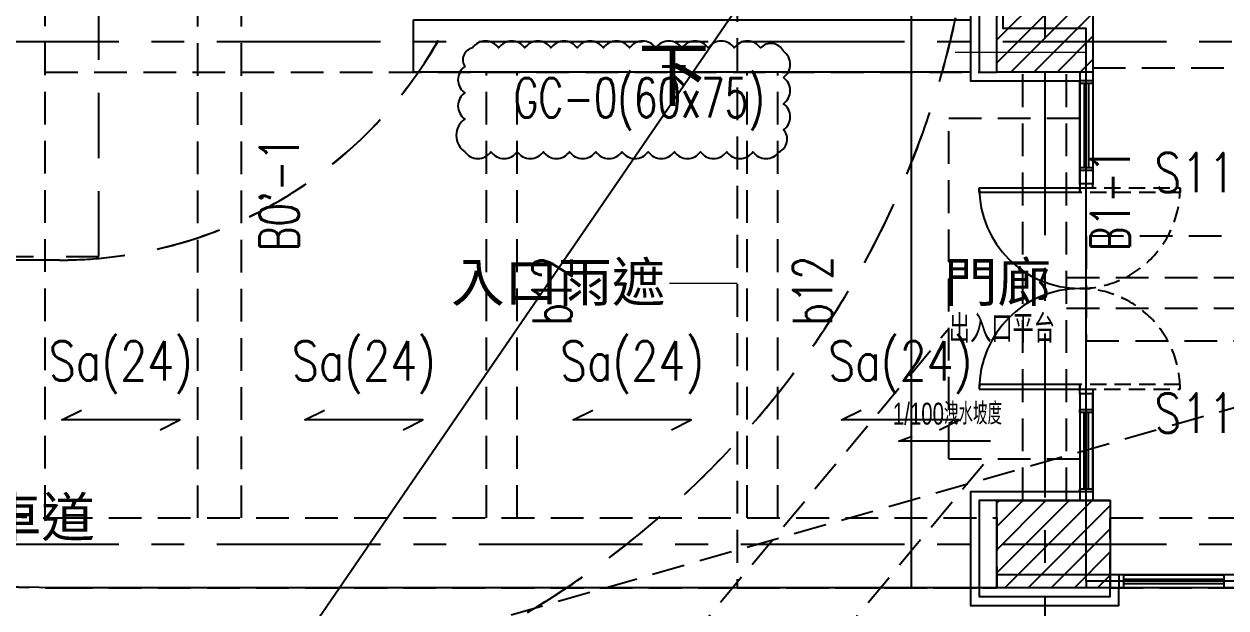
# Model space of a CAD drawing. Header units: millimetres. Extents: x -3377 to 119122, y -22007 to 15479.
# Drawn here: x 26851 to 28228, y 921 to 1589 of the extents above; entities that cross this region are included whole.
import ezdxf
from ezdxf import colors
from ezdxf.entities.mleader import LeaderData, LeaderLine
from ezdxf.enums import TextEntityAlignment as Align
from ezdxf.math import Vec2, Vec3
from ezdxf.xclip import XClip

# ---------------------------------------------------------------- set-up
doc = ezdxf.new("R2010")
doc.units = ezdxf.units.MM
doc.header["$LTSCALE"] = 150
doc.header["$MEASUREMENT"] = 0
for name, pattern in [('CENTER', [2, 1.25, -0.25, 0.25, -0.25]), ('HIDDEN', [0.375, 0.25, -0.125]), ('HIDDEN2', [0.1875, 0.125, -0.0625]), ('HIDDENX2', [0.75, 0.5, -0.25])]:
    doc.linetypes.add(name, pattern=pattern)
doc.layers.get('0').update_dxf_attribs({"plot": 0})
for name, color, linetype in [('A-10-OTHER', 7, 'Continuous'), ('COL', 1, 'Continuous'), ('E-TXT', 7, 'Continuous'), ('FIN', 5, 'Continuous'), ('HATCH', 5, 'Continuous'), ('OPEN', 4, 'Continuous'), ('S-COL', 7, 'Continuous'), ('S-COLB', 4, 'HIDDEN'), ('S-CONCB', 4, 'HIDDEN'), ('S-GRID', 1, 'CENTER'), ('S-HATCH-COL', 13, 'Continuous'), ('S-HATCH-CONCWALL', 161, 'Continuous'), ('S-RAMP', 201, 'Continuous'), ('S-RCBMB', 3, 'HIDDEN'), ('S-RCBMG', 2, 'HIDDEN'), ('S-SLAB', 5, 'Continuous'), ('S-SLABT', 2, 'Continuous'), ('S-TEXTB', 3, 'Continuous'), ('S-TEXTG', 2, 'Continuous'), ('TEXT', 2, 'Continuous'), ('TITLE', 6, 'Continuous'), ('WALL', 2, 'Continuous')]:
    doc.layers.add(name, color=color, linetype=linetype)
for name, color, linetype, plot in [('AREA', 3, 'Continuous', False), ('S-ARCH', 252, 'Continuous', False), ('S-CLOUD_20220217(結構依建築圖2022-0216修改)', 4, 'Continuous', False)]:
    doc.layers.add(name, color=color, linetype=linetype, plot=plot)
doc.layers.add('text-3', color=3, linetype='Continuous', lineweight=13)
doc.styles.add('3E', font='simplex.shx', dxfattribs={"width": 0.8, "height": 45, "bigfont": 'dayus.shx'})
doc.styles.add('CHINESET', font='c2.shx', dxfattribs={"bigfont": 'china.shx'})
doc.styles.add('CS4', font='romans.shx', dxfattribs={"width": 0.7, "height": 45, "bigfont": 'lsp.shx'})
doc.styles.add('HH', font='')
doc.styles.add('LSP', font='SIMPLEX.shx', dxfattribs={"width": 0.8, "bigfont": 'lsp.shx'})
doc.styles.get('HH').set_extended_font_data('Microsoft JhengHei')

# ---------------------------------------------------------------- blocks, each defined once
blk = doc.blocks.new('LINE')
at = {"layer": 'S-GRID'}
for points in [[(-8310.87, -244.9), (-8310.87, -3085.91)], [(-11059.11, -2310.91), (-4810.87, -2310.91)], [(-11059.11, -2885.91), (-4810.87, -2885.91)]]:
    blk.add_lwpolyline(points, dxfattribs=at)
blk = doc.blocks.new('CONC')
blk.add_lwpolyline([(-8365.9, -2935.9), (-9439.2, -2935.9, -1.434028), (-8706.2, -945.9), (-8365.9, -945.9), (-8365.9, -1025.9), (-8736.3, -1025.9, 1.455344), (-9439.2, -2855.9), (-8365.9, -2855.9), (-8365.9, -2935.9)], format="xyb")
blk.add_lwpolyline([(-8235.9, -2855.9), (-7480.9, -2855.9), (-7480.9, -2935.9), (-8235.9, -2935.9)], close=True)
blk = doc.blocks.new('COL(1F)')
for points in [[(-8365.9, -2245.9), (-8255.9, -2245.9), (-8255.9, -2345.9), (-8365.9, -2345.9)], [(-8365.9, -2835.9), (-8235.9, -2835.9), (-8235.9, -2935.9), (-8365.9, -2935.9)]]:
    blk.add_lwpolyline(points, close=True)
blk = doc.blocks.new('RAMP(1F)')
at = {"linetype": 'HIDDENX2'}
blk.add_line((-9439.2, -2560.9), (-9994.2, -2560.9), dxfattribs=at)
for points in [[(-9439.2, -3110.9, 0.410137), (-8389.3, -2075.5), (-8389.2, -1805.9, 0.18614), (-8661.1, -1100.9, 0.18614)], [(-9439.2, -2560.9, 0.408359), (-8939.3, -2070.9), (-8939.2, -1805.8, 0.335975), (-9303.9, -1324.6)]]:
    blk.add_lwpolyline(points, format="xyb", dxfattribs=at)
at = {"linetype": 'Continuous', "style": 'CS4', "width": 0.8}
blk.add_text('下', height=40, dxfattribs=at).set_placement((-8735.7, -2378.3), align=Align.CENTER)
blk = doc.blocks.new('COL(B1F)')
for points in [[(-8365.9, -2245.9), (-8255.9, -2245.9), (-8255.9, -2345.9), (-8365.9, -2345.9)], [(-8365.9, -2835.9), (-8235.9, -2835.9), (-8235.9, -2935.9), (-8365.9, -2935.9)]]:
    blk.add_lwpolyline(points, close=True)
blk = doc.blocks.new('DwFm')
at = {"layer": 'DEFPOINTS', "color": 252, "linetype": 'HIDDEN'}
blk.add_lwpolyline([(-6560.9, -6171), (-12110.4, -7760.1)], dxfattribs=at)
blk = doc.blocks.new('A$C46EB5EE3')
at = {"color": 252, "linetype": 'HIDDENX2'}
for p, q in [((-1902.5, -645), (-1902.5, 40)), ((-2878.4, -270), (-3433.3, -270))]:
    blk.add_line(p, q, dxfattribs=at)
for points in [[(-2878.4, -820, 0.410137), (-1828.5, 215.4), (-1828.4, 485, 0.37684), (-2743, 1526.2)], [(-2878.4, -270, 0.408359), (-2378.5, 220), (-2378.4, 485.1, 0.335975), (-2743, 966.3)]]:
    blk.add_lwpolyline(points, format="xyb", dxfattribs=at)
blk.add_lwpolyline([(-2833.3, 934), (-3433.3, 934), (-3433.3, -266), (-2833.3, -266), (-2833.3, 934)], dxfattribs=at)
at = {"color": 252}
blk.add_lwpolyline([(-1812.3, -477.2), (-1917.2, -477.2), (-1901.8, -471.4)], dxfattribs=at)
at = {"color": 252, "linetype": 'HIDDENX2'}
blk.add_arc((-2878.4, 230), 500, 270, 0, dxfattribs=at)
at = {"layer": 'A-10-OTHER', "color": 252}
blk.add_line((-1675, -545, 0), (-1805, -545, 0), dxfattribs=at)
at = {"layer": 'AREA', "color": 252}
for points in [[(-1702.5, -637.5), (-1702.5, -645), (-1902.5, -645), (-1902.5, 40), (-1797.5, 40), (-1797.5, 687.5), (-1082.5, 687.5), (-1082.5, 482.5), (-77.5, 482.5), (-77.5, 257.5), (-1082.5, 257.5), (-1082.5, -132.5), (-827.5, -132.5), (-827.5, -630), (-827.5, -637.5)], [(-1702.5, -637.5), (-1702.5, -5), (-1797.5, -5), (-1797.5, 687.5), (-1082.5, 687.5), (-1082.5, 482.5), (-77.5, 482.5), (-77.5, 257.5), (-1082.5, 257.5), (-1082.5, -132.5), (-827.5, -132.5), (-827.5, -637.5)]]:
    blk.add_lwpolyline(points, close=True, dxfattribs=at)
at = {"layer": 'COL', "color": 252}
for points in [[(-1805, 45), (-1695, 45), (-1695, -55), (-1805, -55)], [(-1805, -545), (-1675, -545), (-1675, -645), (-1805, -645)]]:
    blk.add_lwpolyline(points, close=True, dxfattribs=at)
at = {"layer": 'E-TXT', "color": 252, "linetype": 'HIDDEN'}
for p, q in [((-1860, -497.5), (-1860, -107.5)), ((-1860, -107.5), (-1710, -107.5)), ((-2301.6, -877.2), (-1860, -348.3)), ((-2240.8, -1007.2), (-1815.2, -497.5)), ((-1860, -497.5), (-1710, -497.5))]:
    blk.add_line(p, q, dxfattribs=at)
blk.add_lwpolyline([(-1702.5, -362.5), (-1090, -362.5), (-1090, 265), (-395, 265.2), (-395, 384.8), (-1210, 384.8), (-1210, -242.5), (-1702.5, -242.5)], close=True, dxfattribs=at)
blk.add_lwpolyline([(-1805, 40), (-2102.5, 40), (-2102.5, -645), (-1805, -645)], dxfattribs=at)
at = {"layer": 'FIN', "color": 252, "elevation": 0}
for points in [[(-1805, 45), (-1805, 55), (-1835, 55), (-1835, -65), (-1710, -65)], [(-1805, 45), (-1825, 45), (-1825, -55), (-1805, -55)], [(-1710, -535), (-1835, -535), (-1835, -665), (-1665, -665), (-1665, -645)], [(-1710, -545), (-1825, -545), (-1825, -655), (-1675, -655), (-1675, -645)]]:
    blk.add_lwpolyline(points, dxfattribs=at)
at = {"layer": 'HATCH', "color": 252}
blk.add_lwpolyline([(-2473.2, 5), (-1835, 5), (-1835, -55), (-2472.2, -55), (-2473.2, -55), (-2473.2, 5)], dxfattribs=at)
at = {"layer": 'OPEN', "color": 252, "linetype": 'Continuous'}
for p, q in [((-1710, -183.5, 0), (-1710, -65, 0)), ((-1695, -65, 0), (-1710, -65, 0)), ((-1695, -65, 0), (-1710, -65, 0)), ((-1710, -65, 0), (-1710, -68, 0)), ((-1695, -68, 0), (-1710, -68, 0)), ((-1705, -68, 0), (-1705, -164.5, 0)), ((-1700, -68, 0), (-1700, -164.5, 0)), ((-1695, -65, 0), (-1695, -183.5, 0)), ((-1695, -68, 0), (-1695, -65, 0)), ((-1695, -164.5, 0), (-1710, -164.5, 0)), ((-1695, -164.5, 0), (-1710, -164.5, 0)), ((-1695, -164.5, 0), (-1710, -164.5, 0)), ((-1695, -164.5, 0), (-1710, -164.5, 0)), ((-1710, -164.5, 0), (-1710, -167.5, 0)), ((-1695, -167.5, 0), (-1695, -164.5, 0)), ((-1695, -167.5, 0), (-1695, -164.5, 0)), ((-1695, -167.5, 0), (-1710, -167.5, 0)), ((-1825, -192.5), (-1825, -187.5)), ((-1825, -187.5), (-1710, -187.5)), ((-1710, -192.5), (-1825, -192.5)), ((-1710, -182.5), (-1710, -187.5)), ((-1710, -187.5), (-1695, -187.5)), ((-1710, -187.5), (-1710, -192.5)), ((-1695, -187.5), (-1695, -182.5)), ((-1710, -412.5), (-1825, -412.5)), ((-1825, -412.5), (-1825, -417.5)), ((-1710, -417.5), (-1710, -412.5)), ((-1825, -417.5), (-1710, -417.5)), ((-1710, -422.5), (-1710, -417.5)), ((-1710, -417.5), (-1695, -417.5)), ((-1710, -421.5, 0), (-1710, -535, 0)), ((-1695, -417.5), (-1695, -422.5)), ((-1695, -535, 0), (-1695, -421.5, 0)), ((-1710, -444.5, 0), (-1710, -441.5, 0)), ((-1695, -441.5, 0), (-1710, -441.5, 0)), ((-1695, -444.5, 0), (-1710, -444.5, 0)), ((-1695, -444.5, 0), (-1710, -444.5, 0)), ((-1695, -444.5, 0), (-1710, -444.5, 0)), ((-1695, -444.5, 0), (-1710, -444.5, 0)), ((-1705, -532, 0), (-1705, -444.5, 0)), ((-1700, -532, 0), (-1700, -444.5, 0)), ((-1695, -441.5, 0), (-1695, -444.5, 0)), ((-1695, -441.5, 0), (-1695, -444.5, 0)), ((-1710, -535, 0), (-1710, -532, 0)), ((-1695, -532, 0), (-1710, -532, 0)), ((-1695, -535, 0), (-1710, -535, 0)), ((-1695, -535, 0), (-1710, -535, 0)), ((-1695, -532, 0), (-1695, -535, 0)), ((-1660, -630, 0), (-1665, -630, 0)), ((-1665, -630, 0), (-1665, -645, 0)), ((-1660, -630, 0), (-1545, -630, 0)), ((-1660, -630, 0), (-1660, -645, 0)), ((-1540, -630, 0), (-1545, -630, 0)), ((-1545, -630, 0), (-1545, -645, 0)), ((-1545, -630, 0), (-1545, -645, 0)), ((-1545, -630, 0), (-1545, -645, 0)), ((-1545, -630, 0), (-1545, -645, 0)), ((-1665, -645, 0), (-1660, -645, 0)), ((-1660, -635, 0), (-1545, -635, 0)), ((-1660, -640, 0), (-1545, -640, 0)), ((-1545, -645, 0), (-1660, -645, 0)), ((-1545, -645, 0), (-1540, -645, 0))]:
    blk.add_line(p, q, dxfattribs=at)
at = {"layer": 'OPEN', "color": 252, "linetype": 'HIDDEN2'}
for p, q in [((-1710, -187.5), (-1595, -187.5)), ((-1710, -192.5), (-1710, -187.5)), ((-1595, -192.5), (-1710, -192.5)), ((-1595, -187.5), (-1595, -192.5)), ((-1595, -412.5), (-1710, -412.5)), ((-1710, -412.5), (-1710, -417.5)), ((-1595, -417.5), (-1595, -412.5)), ((-1710, -417.5), (-1595, -417.5))]:
    blk.add_line(p, q, dxfattribs=at)
at = {"layer": 'OPEN', "color": 252, "linetype": 'Continuous'}
for centre, start, end in [((-1710, -187.5), 180, 270), ((-1710, -417.5), 90, 180)]:
    blk.add_arc(centre, 115, start, end, dxfattribs=at)
at = {"layer": 'OPEN', "color": 252, "linetype": 'HIDDEN2'}
for centre, start, end in [((-1710, -187.5), 270, 0), ((-1710, -417.5), 0, 90)]:
    blk.add_arc(centre, 115, start, end, dxfattribs=at)
at = {"layer": 'text-3', "color": 252}
blk.add_line((-1702.5, -32.5), (-1852.5, -32.5), dxfattribs=at)
blk.add_lwpolyline([(-2179.7, -296.5), (-2102.5, -296.5)], dxfattribs=at)
at = {"layer": 'WALL', "color": 252}
for p, q in [((-1710, -55), (-1710, -182.5)), ((-1695, -55), (-1695, -182.5)), ((-1710, -182.5), (-1695, -182.5)), ((-1710, -422.5), (-1695, -422.5)), ((-1710, -422.5), (-1710, -545)), ((-1695, -422.5), (-1695, -545)), ((-900, -630), (-1805, -630)), ((-1665, -630, 0), (-1665, -645, 0)), ((-890, -645), (-1805, -645))]:
    blk.add_line(p, q, dxfattribs=at)
at = {"layer": 'E-TXT', "color": 252, "style": 'CHINESET'}
for s, height, width, p in [('出入口平台', 32, 0.8, (-1859.9, -364.5)), ('1/100洩水坡度', 25, 0.7, (-1924, -458.2))]:
    blk.add_text(s, height=height, dxfattribs=dict(at, width=width)).set_placement(p)
at = {"layer": 'TEXT', "color": 252, "style": 'HH'}
for s, p in [('入口雨遮', (-2307.3, -317.6)), ('門廊', (-1804, -317.6)), ('車道', (-2899.4, -586.5))]:
    blk.add_text(s, height=45, dxfattribs=at).set_placement(p, align=Align.CENTER)
at = {"layer": 'TITLE', "color": 252, "linetype": 'Continuous', "style": 'HH'}
blk.add_text('下', height=60, dxfattribs=at).set_placement((-2174.9, -87.4), align=Align.CENTER)
blk = doc.blocks.new('2022-0217')
blk.add_blockref('A$C46EB5EE3', (17659.9, -6171))
blk = doc.blocks.new('_None')

msp = doc.modelspace()

# ---------------------------------------------------------------- hatches: boundary and pattern name
at = {"layer": 'S-HATCH-COL'}
h = msp.add_hatch(dxfattribs=at)
h.set_pattern_fill('ANSI31', color=256, scale=150, style=0)
h.set_pattern_definition([(45, (12110.4, 3880.068), (-13.258252, 13.258252), [])])
h.paths.add_polyline_path([(30740.33, 2359.16), (30850.33, 2359.16), (30850.33, 2259.16), (30740.33, 2259.16)])
h.paths.add_polyline_path([(30740.33, 1619.16), (30850.33, 1619.16), (30850.33, 1519.16), (30740.33, 1519.16)])
h.paths.add_polyline_path([(30720.33, 1044.16), (30850.33, 1044.16), (30850.33, 944.16), (30720.33, 944.16)])
h.paths.add_polyline_path([(29635.33, 1044.16), (29765.33, 1044.16), (29765.33, 944.16), (29635.33, 944.16)])
h.paths.add_polyline_path([(28980.33, 1044.16), (28850.33, 1044.16), (28850.33, 944.16), (28980.33, 944.16)])
h.paths.add_polyline_path([(27965.33, 2934.16), (28095.33, 2934.16), (28095.33, 2834.16), (27965.33, 2834.16)])
h.paths.add_polyline_path([(27965.33, 2369.16), (28075.33, 2369.16), (28075.33, 2269.16), (27965.33, 2269.16)])
h.paths.add_polyline_path([(27965.33, 1634.16), (28075.33, 1634.16), (28075.33, 1534.16), (27965.33, 1534.16)])
h.paths.add_polyline_path([(27965.33, 1044.16), (28095.33, 1044.16), (28095.33, 944.16), (27965.33, 944.16)])
h.paths.add_polyline_path([(28950.33, 2934.16), (28820.33, 2934.16), (28820.33, 2834.16), (28950.33, 2834.16)])
h.paths.add_polyline_path([(29685.33, 1589.16), (29770.33, 1589.16), (29770.33, 1449.16), (29685.33, 1449.16)])
h.paths.add_polyline_path([(29685.33, 2414.16), (29770.33, 2414.16), (29770.33, 2274.16), (29685.33, 2274.16)])
h.paths.add_polyline_path([(28950.33, 2414.16), (28865.33, 2414.16), (28865.33, 2274.16), (28950.33, 2274.16)])
h.paths.add_polyline_path([(28865.33, 1589.16), (28950.33, 1589.16), (28950.33, 1449.16), (28865.33, 1449.16)])
h.paths.add_polyline_path([(29685.33, 2934.16), (29815.33, 2934.16), (29815.33, 2834.16), (29685.33, 2834.16)])
h.paths.add_polyline_path([(30720.33, 2934.16), (30850.33, 2934.16), (30850.33, 2834.16), (30720.33, 2834.16)])
at = {"layer": 'S-HATCH-CONCWALL'}
h = msp.add_hatch(dxfattribs=at)
h.set_pattern_fill('ANSI31', color=256, scale=150, angle=90, style=0)
h.paths.add_polyline_path([(29700.33, 1589.16), (29700.33, 1734.16), (29430.33, 1734.16), (29430.33, 1669.16), (29445.33, 1669.16), (29445.33, 1719.16), (29685.33, 1719.16), (29685.33, 1589.16)])
h.paths.add_polyline_path([(29685.33, 1494.16), (29685.33, 1509.16), (29445.33, 1509.16), (29445.33, 1559.16), (29430.33, 1559.16), (29430.33, 1494.16)])
edge = h.paths.add_edge_path()
edge.add_line((28950.33, 1589.16), (28950.33, 1734.16))
edge.add_line((28950.33, 1734.16), (29205.33, 1734.16))
edge.add_line((29205.33, 1734.16), (29205.33, 1676.66))
edge = h.paths.add_edge_path()
edge.add_line((29205.33, 1676.66), (29220.33, 1676.66))
edge = h.paths.add_edge_path()
edge.add_line((29220.33, 1676.66), (29220.33, 1749.16))
edge.add_line((29220.33, 1749.16), (28935.33, 1749.16))
edge.add_line((28935.33, 1749.16), (28935.33, 1589.16))
edge.add_line((28935.33, 1589.16), (28950.33, 1589.16))
h.paths.add_polyline_path([(29220.33, 1566.66), (29205.33, 1566.66), (29205.33, 1509.16), (28950.33, 1509.16), (28950.33, 1494.16), (29205.33, 1494.16), (29205.33, 1004.16), (29200.33, 1004.16), (29200.33, 989.16), (29220.33, 989.16), (29220.33, 1029.16), (29225.33, 1029.16), (29225.33, 1044.16), (29220.33, 1044.16), (29220.33, 1369.16), (29225.33, 1369.16), (29225.33, 1384.16), (29220.33, 1384.16), (29220.33, 1494.16)])
h.paths.add_polyline_path([(29100.33, 989.16), (28980.33, 989.16), (28980.33, 1004.16), (29100.33, 1004.16)], flags=17)
h.paths.add_polyline_path([(28950.33, 1449.16), (28935.33, 1449.16), (28935.33, 1044.16), (28950.33, 1044.16)])
edge = h.paths.add_edge_path()
edge.add_line((29325.33, 1384.16), (29715.33, 1384.16))
edge.add_line((29715.33, 1384.16), (29715.33, 1044.16))
edge.add_line((29715.33, 1044.16), (29700.33, 1044.16))
edge.add_line((29700.33, 1044.16), (29700.33, 1369.16))
edge.add_line((29700.33, 1369.16), (29325.33, 1369.16))
edge.add_line((29325.33, 1369.16), (29325.33, 1384.16))
h.paths.add_polyline_path([(29325.33, 1044.16), (29635.33, 1044.16), (29635.33, 1029.16), (29325.33, 1029.16)])
h.paths.add_polyline_path([(28950.33, 2369.16), (29685.33, 2369.16), (29685.33, 2354.16), (28950.33, 2354.16)])
h.paths.add_polyline_path([(29685.33, 2126.66), (29685.33, 2079.16), (29637.83, 2079.16)], flags=16)
h.paths.add_polyline_path([(28955.33, 2203.16), (28935.33, 2203.16), (28935.33, 2274.16), (28950.33, 2274.16), (28950.33, 2218.16), (28955.33, 2218.16)])
h.paths.add_polyline_path([(29210.33, 2064.16), (29700.33, 2064.16), (29700.33, 2274.16), (29685.33, 2274.16), (29685.33, 2147.88), (29616.62, 2079.16), (29225.33, 2079.16), (29225.33, 2218.16), (29055.33, 2218.16), (29055.33, 2203.16), (29210.33, 2203.16)])
h.paths.add_polyline_path([(26326.78, 3149.16), (26326.78, 2523.16), (27027.33, 2523.16), (27027.33, 2548.16), (26351.78, 2548.16), (26351.78, 3124.16), (27027.33, 3124.16), (27027.33, 3149.16)])

# ---------------------------------------------------------------- linework, layer by layer
at = {"layer": 'S-CLOUD_20220217(結構依建築圖2022-0216修改)'}
msp.add_lwpolyline([(27356.01, 1443.03, 0.5205671), (27386.01, 1443.03, 0.5205671), (27416.01, 1443.03, 0.5205671), (27446.01, 1443.03, 0.5205671), (27476.01, 1443.03, 0.5205671), (27506.01, 1443.03, 0.5205671), (27536.01, 1443.03, 0.5205671), (27566.01, 1443.03, 0.5205671), (27596.01, 1443.03, 0.5205671), (27626.01, 1443.03, 0.5205671), (27656.01, 1443.03, 0.5205671), (27686.01, 1443.03, 0.5205671), (27716.01, 1443.03, 0.5205671), (27720.97, 1468.06, 0.5205671), (27720.97, 1498.06, 0.5205671), (27720.97, 1528.06, 0.5205671), (27720.97, 1558.06, 0.5205671), (27694.72, 1561.82, 0.5205671), (27664.72, 1561.82, 0.5205671), (27634.72, 1561.82, 0.5205671), (27604.72, 1561.82, 0.5205671), (27574.72, 1561.82, 0.5205671), (27544.72, 1561.82, 0.5205671), (27514.72, 1561.82, 0.5205671), (27484.72, 1561.82, 0.5205671), (27454.72, 1561.82, 0.5205671), (27424.72, 1561.82, 0.5205671), (27394.72, 1561.82, 0.5205671), (27364.72, 1561.82, 0.5205671), (27356.01, 1540.53, 0.5205671), (27356.01, 1510.53, 0.5205671), (27356.01, 1480.53, 0.5205671)], format="xyb", close=True, dxfattribs=at)
at = {"layer": 'S-RCBMB'}
for p, q in [((27380.91, 1024.16), (27380.91, 1534.16)), ((27415.91, 1024.16), (27415.91, 1534.16)), ((27679.37, 1024.16), (27679.37, 1534.16)), ((27714.37, 1024.16), (27714.37, 1534.16)), ((28045.33, 1299.16), (28900.33, 1299.16)), ((28045.33, 1264.16), (28900.33, 1264.16))]:
    msp.add_line(p, q, dxfattribs=at)
at = {"layer": 'S-RCBMG'}
for p, q in [((27049.96, 1623.73), (27049.96, 1024.16)), ((27099.96, 1623.73), (27099.96, 1024.16)), ((26875.33, 1024.29), (26875.33, 1609.16)), ((26875.33, 1534.16), (27965.33, 1534.16)), ((27995.33, 1044.16), (27995.33, 1534.16)), ((28045.33, 1044.16), (28045.33, 1534.16)), ((28075.33, 1539.16), (28865.33, 1539.16)), ((26891.98, 1024.16), (27965.33, 1024.16)), ((28095.33, 1024.16), (28850.33, 1024.16)), ((26891.98, 944.16), (27965.33, 944.16)), ((28095.33, 944.16), (28850.33, 944.16))]:
    msp.add_line(p, q, dxfattribs=at)
for points in [[(26891.98, 944.16, -1.4340279), (27624.99, 2934.16, -1.40243)], [(26891.98, 1024.16, -1.4553444), (27594.9, 2854.16, -1.4217699)]]:
    msp.add_lwpolyline(points, format="xyb", dxfattribs=at)
at = {"layer": 'S-SLAB'}
msp.add_lwpolyline([(30850.33, 944.16), (26891.98, 944.16, -1.4340277), (27624.99, 2934.16), (28820.33, 2934.16), (28820.33, 2964.16), (29815.33, 2964.16), (29815.33, 2934.16), (30850.33, 2934.16), (30850.33, 2339.16), (31370.33, 2339.16), (31370.33, 1619.16), (30850.33, 1619.16), (30850.33, 944.16)], format="xyb", dxfattribs=at)
at = {"layer": 'S-SLABT', "color": 1}
for points in [[(27007.04, 1125.02), (27029.54, 1136.27), (26894.54, 1136.27), (26917.04, 1147.52)], [(27285.44, 1125.02), (27307.94, 1136.27), (27172.94, 1136.27), (27195.44, 1147.52)], [(27592.64, 1125.02), (27615.14, 1136.27), (27480.14, 1136.27), (27502.64, 1147.52)], [(27899.85, 1125.02), (27922.35, 1136.27), (27787.35, 1136.27), (27809.85, 1147.52)]]:
    msp.add_lwpolyline(points, dxfattribs=at)

# ---------------------------------------------------------------- block references
msp.add_blockref('DwFm', (36331.2, 7760.14))
at = {"layer": 'S-ARCH'}
msp.add_blockref('2022-0217', (12110.4, 7760.14), dxfattribs=at)
at = {"layer": 'S-COL'}
msp.add_blockref('COL(1F)', (36331.2, 3880.07), dxfattribs=at)
at = {"layer": 'S-COLB'}
ref = msp.add_blockref('COL(B1F)', (36331.2, 3880.07), dxfattribs=at)
XClip(ref).set_block_clipping_path([(-9802.9655102605, -3362.390914805), (-4911.9016238374, -517.6768248938)])
at = {"layer": 'S-CONCB'}
msp.add_blockref('CONC', (36331.2, 3880.07), dxfattribs=at)
at = {"layer": 'S-GRID'}
msp.add_blockref('LINE', (36331.2, 3880.07), dxfattribs=at)
at = {"layer": 'S-RAMP'}
msp.add_blockref('RAMP(1F)', (36331.2, 3880.07), dxfattribs=at)

# ---------------------------------------------------------------- texts
at = {"layer": 'S-SLABT', "color": 2, "style": '3E', "width": 0.8}
for p in [(28238.46, 1396.66), (28238.46, 1121.66)]:
    msp.add_text('S11', height=45, dxfattribs=at).set_placement(p, align=Align.RIGHT)
for p in [(26962.04, 1181.27), (27240.44, 1181.27), (27547.64, 1181.27), (27854.85, 1181.27)]:
    msp.add_text('Sa(24)', height=45, dxfattribs=at).set_placement(p, align=Align.CENTER)
at = {"layer": 'S-TEXTB', "style": 'CS4', "width": 0.7}
for p in [(27455.91, 1284.16, 0), (27754.37, 1284.16, 0)]:
    msp.add_text('b12', height=45, rotation=90, dxfattribs=at).set_placement(p, align=Align.MIDDLE)
at = {"layer": 'S-TEXTG', "style": 'CS4', "width": 0.7}
msp.add_text('GC-0(60x75)', height=45, dxfattribs=at).set_placement((27555.8, 1501.72), align=Align.MIDDLE)
for s, p in [("B0'-1", (27143.46, 1329.16)), ('B1-1', (28095.33, 1329.16))]:
    msp.add_text(s, height=45, rotation=90, dxfattribs=at).set_placement(p, align=Align.MIDDLE_LEFT)

# ---------------------------------------------------------------- leaders
at = {"layer": 'S-CLOUD_20220217(結構依建築圖2022-0216修改)'}
ml = msp.add_multileader_mtext('Standard', dxfattribs=at)
ml.set_content('局部車道版加厚', color=256, style='LSP')
ml.set_leader_properties(color=256)
ml.set_arrow_properties(name='NONE')
ml.build(insert=Vec2(0, 0))
ml.multileader.update_dxf_attribs({"text_left_attachment_type": 2, "text_right_attachment_type": 2, "dogleg_length": 3, "arrow_head_size": 30, "scale": 15})
ctx = ml.context
ctx.base_point, ctx.scale, ctx.char_height, ctx.arrow_head_size, ctx.landing_gap_size, ctx.plane_origin = Vec3(26258.38, 153.81), 15, 45, 30, 30, Vec3(27742.87, 1817.97)
ctx.left_attachment, ctx.right_attachment, ctx.text_align_type = 2, 2, 2
notes = []
notes.append((ctx, [(1, (1, 1, 0), (26670.28, 153.81), (-1, 0), 45, [(0, [(27702.87, 1658.85)], 0, [])])]))
ctx.mtext.insert, ctx.mtext.alignment, ctx.mtext.flow_direction = Vec3(26595.28, 181.65), 3, 5
for ctx, leaders in notes:
    for number, flags, end, landing, length, lines in leaders:
        leader = LeaderData()
        leader.index, (leader.has_last_leader_line, leader.has_dogleg_vector, leader.attachment_direction) = number, flags
        leader.last_leader_point, leader.dogleg_vector, leader.dogleg_length = Vec3(end), Vec3(landing), length
        for number, points, colour, breaks in lines:
            line = LeaderLine()
            line.index, line.vertices, line.color, line.breaks = number, Vec3.list(points), colors.encode_raw_color(colour), breaks
            leader.lines.append(line)
        ctx.leaders.append(leader)

doc.saveas('drawing.dxf')
